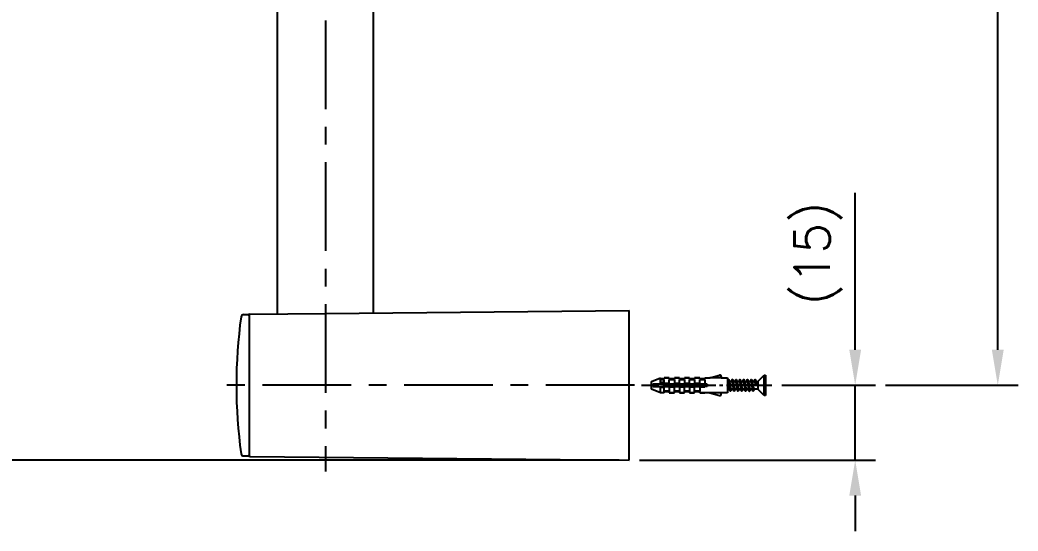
# Model space of a CAD drawing. Extents: x -5353 to -4933, y -5183 to -4589.
# Drawn here: x -5191.4 to -5092.8, y -5112.8 to -5062.4 of the extents above; entities that cross this region are included whole.
import ezdxf

# ---------------------------------------------------------------- set-up
doc = ezdxf.new("R2010")
doc.units = 0
doc.header["$LTSCALE"] = 7
doc.linetypes.add('CENTER', pattern=[2, 1.25, -0.25, 0.25, -0.25])
doc.layers.get('0').update_dxf_attribs({"color": 2, "linetype": 'CONTINUOUS'})
doc.layers.get('Defpoints').update_dxf_attribs({"linetype": 'CONTINUOUS'})
for name, color, linetype in [('DWG', 7, 'CONTINUOUS'), ('IGES_LEVEL_0_-_VISIBLE', 253, 'CONTINUOUS'), ('IGES_LEVEL_0_-_VISIBLETAN2', 253, 'CONTINUOUS'), ('PKE5012_DXF_CONTINUOUS_LINE', 7, 'CONTINUOUS'), ('PRC5007_DXF_AXIS', 7, 'CONTINUOUS'), ('PRC5007_DXF_CONTINUOUS_LINE', 7, 'CONTINUOUS'), ('PZE5062_DXF_AXIS', 7, 'CONTINUOUS'), ('PZE5062_DXF_CONTINUOUS_LINE', 7, 'CONTINUOUS')]:
    doc.layers.add(name, color=color, linetype=linetype)
doc.styles.add('DD', font='romans', dxfattribs={"bigfont": 'GHS.shx'})
doc.dimstyles.new('DWJ', dxfattribs={"dimscale": 0, "dimtxt": 3.5, "dimasz": 3.5, "dimexe": 2, "dimexo": 1, "dimgap": 1, "dimtad": 1, "dimdec": 4, "dimdsep": 46, "dimtxsty": 'DD', "dimcen": 3, "dimclrd": 2, "dimclre": 2, "dimclrt": 2, "dimadec": 3, "dimazin": 2, "dimtfac": 1, "dimtdec": 4, "dimtmove": 0, "dimatfit": 3, "dimfxl": 1, "dimtvp": 1, "dimtolj": 1, "dimtzin": 0, "dimlwd": -1, "dimlwe": -1, "dimarcsym": 0})

# ---------------------------------------------------------------- blocks, each defined once
blk = doc.blocks.new('*D4')
at = {"layer": 'Defpoints', "color": 0, "transparency": 16777216}
for p in [(-5215.272, -5030.829), (-5175.054, -5030.829), (-5131.208, -5105.829)]:
    blk.add_point(p, dxfattribs=at)
at = {"layer": 'DWG', "color": 2, "transparency": 16777216}
for p, q in [((-5176.054, -5030.829), (-5217.272, -5030.829)), ((-5215.272, -5102.329), (-5215.272, -5034.329)), ((-5132.208, -5105.829), (-5217.272, -5105.829))]:
    blk.add_line(p, q, dxfattribs=at)
for points in [[(-5215.855, -5034.329), (-5214.688, -5034.329), (-5215.272, -5030.829)], [(-5215.855, -5102.329), (-5214.688, -5102.329), (-5215.272, -5105.829)]]:
    blk.add_solid(points, dxfattribs=at)
at = {"layer": 'DWG', "color": 2, "transparency": 16777216, "insert": (-5218.022, -5068.329), "char_height": 3.5, "attachment_point": 5, "rotation": 90, "style": 'DD'}
blk.add_mtext('\\A1;150', dxfattribs=at)
blk = doc.blocks.new('*D5')
at = {"layer": 'Defpoints', "color": 0, "transparency": 16777216}
for p in [(-5249.201, -4755.579), (-5131.208, -4755.579), (-5131.208, -5105.829)]:
    blk.add_point(p, dxfattribs=at)
at = {"layer": 'DWG', "color": 2, "transparency": 16777216}
for p, q in [((-5132.208, -4755.579), (-5251.201, -4755.579)), ((-5249.201, -5102.329), (-5249.201, -4759.079)), ((-5132.208, -5105.829), (-5251.201, -5105.829))]:
    blk.add_line(p, q, dxfattribs=at)
for points in [[(-5249.784, -4759.079), (-5248.617, -4759.079), (-5249.201, -4755.579)], [(-5249.784, -5102.329), (-5248.617, -5102.329), (-5249.201, -5105.829)]]:
    blk.add_solid(points, dxfattribs=at)
at = {"layer": 'DWG', "color": 2, "transparency": 16777216, "insert": (-5251.951, -4928.885), "char_height": 3.5, "attachment_point": 5, "rotation": 90, "style": 'DD'}
blk.add_mtext('\\A1;700', dxfattribs=at)
blk = doc.blocks.new('*D7')
at = {"layer": 'Defpoints', "color": 0, "transparency": 16777216}
for p in [(-5117.132, -5098.454), (-5108.9, -5098.454), (-5131.208, -5105.829)]:
    blk.add_point(p, dxfattribs=at)
at = {"layer": 'DWG', "color": 2, "transparency": 16777216}
for p, q in [((-5108.9, -5094.954), (-5108.9, -5079.454)), ((-5116.132, -5098.454), (-5106.9, -5098.454)), ((-5108.9, -5105.829), (-5108.9, -5098.454)), ((-5130.208, -5105.829), (-5106.9, -5105.829)), ((-5108.9, -5109.329), (-5108.9, -5112.829))]:
    blk.add_line(p, q, dxfattribs=at)
for points in [[(-5109.483, -5094.954), (-5108.317, -5094.954), (-5108.9, -5098.454)], [(-5109.483, -5109.329), (-5108.317, -5109.329), (-5108.9, -5105.829)]]:
    blk.add_solid(points, dxfattribs=at)
at = {"layer": 'DWG', "color": 2, "transparency": 16777216, "insert": (-5112.567, -5085.454), "char_height": 3.5, "attachment_point": 5, "rotation": 90, "style": 'DD'}
blk.add_mtext('\\A1;(15)', dxfattribs=at)
blk = doc.blocks.new('*D9')
at = {"layer": 'Defpoints', "color": 0, "transparency": 16777216}
for p in [(-5111.445, -4762.954), (-5094.819, -4762.954), (-5106.9, -5098.454)]:
    blk.add_point(p, dxfattribs=at)
at = {"layer": 'DWG', "color": 2, "transparency": 16777216}
for p, q in [((-5110.445, -4762.954), (-5092.819, -4762.954)), ((-5094.819, -5094.954), (-5094.819, -4766.454)), ((-5105.9, -5098.454), (-5092.819, -5098.454))]:
    blk.add_line(p, q, dxfattribs=at)
for points in [[(-5095.402, -4766.454), (-5094.236, -4766.454), (-5094.819, -4762.954)], [(-5095.402, -5094.954), (-5094.236, -5094.954), (-5094.819, -5098.454)]]:
    blk.add_solid(points, dxfattribs=at)
at = {"layer": 'DWG', "color": 2, "transparency": 16777216, "insert": (-5098.486, -4930.704), "char_height": 3.5, "attachment_point": 5, "rotation": 90, "style": 'DD'}
blk.add_mtext('\\A1;(670)', dxfattribs=at)

msp = doc.modelspace()

# ---------------------------------------------------------------- linework, layer by layer
at = {"color": 1, "linetype": 'CENTER', "ltscale": 0.2}
msp.add_line((-5130.00711, -5098.45387), (-5117.13234, -5098.45387), dxfattribs=at)
at = {"layer": 'IGES_LEVEL_0_-_VISIBLE', "color": 0}
for p, q in [((-5129.00711, -5098.07887), (-5128.13211, -5097.70387)), ((-5129.00711, -5098.82887), (-5129.00711, -5098.07887)), ((-5128.13211, -5098.32887), (-5128.88211, -5098.32887)), ((-5128.88211, -5098.57887), (-5128.88211, -5098.32887)), ((-5128.13211, -5097.70387), (-5128.13211, -5097.82887)), ((-5128.13211, -5097.86645), (-5128.13211, -5097.82887)), ((-5127.75711, -5097.82887), (-5128.13211, -5097.82887)), ((-5128.13211, -5097.86645), (-5127.75711, -5097.86645)), ((-5128.13211, -5098.19192), (-5128.13211, -5097.86645)), ((-5128.13211, -5098.25272), (-5128.13211, -5098.19192)), ((-5127.75711, -5098.19192), (-5128.13211, -5098.19192)), ((-5128.13211, -5098.32887), (-5128.13211, -5098.25272)), ((-5128.13211, -5098.25272), (-5127.75711, -5098.25272)), ((-5127.75711, -5098.32887), (-5128.13211, -5098.32887)), ((-5127.75711, -5097.70386), (-5127.75711, -5097.82887)), ((-5127.75711, -5097.70387), (-5127.25711, -5097.70387)), ((-5127.25711, -5097.70455), (-5127.75711, -5097.70455)), ((-5127.75711, -5098.19192), (-5127.75711, -5097.86645)), ((-5127.75711, -5098.25272), (-5127.75711, -5098.19192)), ((-5127.75711, -5098.25272), (-5127.25711, -5098.25272)), ((-5127.75711, -5098.25272), (-5127.75711, -5098.32887)), ((-5127.25711, -5098.32887), (-5127.75711, -5098.32887)), ((-5127.46928, -5098.43403), (-5127.43767, -5098.32887)), ((-5127.33825, -5098.32887), (-5127.28804, -5098.39365)), ((-5127.31578, -5098.35991), (-5127.24454, -5098.32887)), ((-5127.25711, -5097.82887), (-5127.25711, -5097.70386)), ((-5126.75711, -5097.82887), (-5127.25711, -5097.82887)), ((-5127.25711, -5097.86645), (-5126.75711, -5097.86645)), ((-5127.25711, -5098.25272), (-5127.25711, -5097.86645)), ((-5127.25711, -5098.25272), (-5127.25711, -5098.32887)), ((-5126.75711, -5098.32887), (-5127.25711, -5098.32887)), ((-5126.92767, -5098.57887), (-5126.96197, -5098.32887)), ((-5126.85268, -5098.45387), (-5126.885, -5098.32887)), ((-5126.75711, -5097.70386), (-5126.75711, -5097.82887)), ((-5126.75711, -5097.70387), (-5126.25711, -5097.70387)), ((-5126.25711, -5097.70455), (-5126.75711, -5097.70455)), ((-5126.75711, -5097.86645), (-5126.75711, -5098.25272)), ((-5126.75711, -5098.25272), (-5126.25711, -5098.25272)), ((-5126.75711, -5098.25272), (-5126.75711, -5098.32887)), ((-5126.25711, -5098.32887), (-5126.75711, -5098.32887)), ((-5126.65223, -5098.32887), (-5126.60759, -5098.57887)), ((-5126.55576, -5098.57887), (-5126.58354, -5098.32887)), ((-5126.49045, -5098.32887), (-5126.44582, -5098.57887)), ((-5126.27495, -5098.32887), (-5126.25461, -5098.45387)), ((-5126.25711, -5097.82887), (-5126.25711, -5097.70386)), ((-5125.75711, -5097.82887), (-5126.25711, -5097.82887)), ((-5126.25711, -5097.86645), (-5125.75711, -5097.86645)), ((-5126.25711, -5098.25272), (-5126.25711, -5097.86645)), ((-5126.25711, -5098.25272), (-5126.25711, -5098.32887)), ((-5125.75711, -5098.32887), (-5126.25711, -5098.32887)), ((-5126.19461, -5098.45384), (-5126.20768, -5098.32887)), ((-5126.11317, -5098.32887), (-5126.09286, -5098.45387)), ((-5126.00711, -5098.45387), (-5126.00711, -5098.32887)), ((-5125.97587, -5098.32887), (-5125.97587, -5098.47741)), ((-5125.83266, -5098.32887), (-5125.80649, -5098.57887)), ((-5125.75711, -5097.70386), (-5125.75711, -5097.82887)), ((-5125.75711, -5097.70387), (-5125.25711, -5097.70387)), ((-5125.25711, -5097.70455), (-5125.75711, -5097.70455)), ((-5125.75711, -5097.86645), (-5125.75711, -5098.25272)), ((-5125.75711, -5098.25272), (-5125.25711, -5098.25272)), ((-5125.75711, -5098.25272), (-5125.75711, -5098.32887)), ((-5125.25711, -5098.32887), (-5125.75711, -5098.32887)), ((-5125.71786, -5098.45387), (-5125.73813, -5098.32887)), ((-5125.52488, -5098.32887), (-5125.50461, -5098.45387)), ((-5125.45771, -5098.32887), (-5125.43148, -5098.57887)), ((-5125.34286, -5098.45387), (-5125.36313, -5098.32887)), ((-5125.25711, -5097.82887), (-5125.25711, -5097.70386)), ((-5124.75711, -5097.82887), (-5125.25711, -5097.82887)), ((-5125.25711, -5097.86645), (-5124.75711, -5097.86645)), ((-5125.25711, -5098.25272), (-5125.25711, -5097.86645)), ((-5125.25711, -5098.25272), (-5125.25711, -5098.32887)), ((-5124.75711, -5098.32887), (-5125.25711, -5098.32887)), ((-5125.14989, -5098.32887), (-5125.12961, -5098.45387)), ((-5125.08269, -5098.32887), (-5125.05652, -5098.57887)), ((-5124.96786, -5098.45387), (-5124.98814, -5098.32887)), ((-5124.77487, -5098.32887), (-5124.75461, -5098.45385)), ((-5124.75711, -5097.70386), (-5124.75711, -5097.82887)), ((-5124.75711, -5097.70387), (-5124.25711, -5097.70387)), ((-5124.25711, -5097.70455), (-5124.75711, -5097.70455)), ((-5124.75711, -5097.86645), (-5124.75711, -5098.25272)), ((-5124.75711, -5098.25272), (-5124.25711, -5098.25272)), ((-5124.75711, -5098.25272), (-5124.75711, -5098.32887)), ((-5124.25711, -5098.32887), (-5124.75711, -5098.32887)), ((-5124.70768, -5098.32887), (-5124.69461, -5098.45361)), ((-5124.59286, -5098.45392), (-5124.61312, -5098.32887)), ((-5124.39988, -5098.32887), (-5124.37961, -5098.45387)), ((-5124.33265, -5098.32887), (-5124.30648, -5098.57887)), ((-5124.25711, -5097.82887), (-5124.25711, -5097.70386)), ((-5123.75711, -5097.82887), (-5124.25711, -5097.82887)), ((-5124.25711, -5097.86645), (-5123.75711, -5097.86645)), ((-5124.25711, -5098.25272), (-5124.25711, -5097.86645)), ((-5124.25711, -5098.25272), (-5124.25711, -5098.32887)), ((-5123.75711, -5098.32887), (-5124.25711, -5098.32887)), ((-5124.21786, -5098.45387), (-5124.23813, -5098.32887)), ((-5124.02488, -5098.32887), (-5124.00461, -5098.45387)), ((-5123.9577, -5098.32887), (-5123.93147, -5098.57887)), ((-5123.84286, -5098.45387), (-5123.86313, -5098.32887)), ((-5123.75711, -5097.70387), (-5123.20658, -5097.70387)), ((-5123.75711, -5097.82887), (-5123.75711, -5097.70387)), ((-5123.75711, -5097.86645), (-5123.75711, -5098.32887)), ((-5123.50711, -5098.32887), (-5123.75711, -5098.32887)), ((-5123.64989, -5098.32887), (-5123.62961, -5098.45387)), ((-5123.5827, -5098.32887), (-5123.55653, -5098.57887)), ((-5123.50711, -5098.32887), (-5123.50711, -5098.57887)), ((-5123.24573, -5097.71436), (-5122.28946, -5097.45813)), ((-5122.13211, -5097.71436), (-5123.24573, -5097.71436)), ((-5122.1321, -5097.57887), (-5122.13211, -5097.71436)), ((-5122.13211, -5097.70387), (-5121.50711, -5097.70387)), ((-5121.50711, -5097.70387), (-5121.50711, -5099.20387)), ((-5121.50711, -5098.07887), (-5121.47336, -5098.07887)), ((-5121.48798, -5098.07887), (-5121.43322, -5097.91064)), ((-5121.39947, -5097.89501), (-5121.29328, -5098.09672)), ((-5121.3028, -5098.07887), (-5121.09836, -5098.07887)), ((-5121.11286, -5098.07887), (-5121.058, -5097.91047)), ((-5121.02559, -5097.89272), (-5120.91865, -5098.09619)), ((-5120.92788, -5098.07887), (-5120.72336, -5098.07887)), ((-5120.73793, -5098.07887), (-5120.68337, -5097.91179)), ((-5120.65133, -5097.89076), (-5120.54374, -5098.09564)), ((-5120.55266, -5098.07887), (-5120.34836, -5098.07887)), ((-5120.36301, -5098.07887), (-5120.30838, -5097.9112)), ((-5120.19461, -5098.45387), (-5120.27612, -5097.89193)), ((-5120.27611, -5097.89171), (-5120.16827, -5098.09659)), ((-5120.17773, -5098.07887), (-5119.97336, -5098.07887)), ((-5119.98798, -5098.07887), (-5119.93322, -5097.91064)), ((-5119.89965, -5097.89467), (-5119.79328, -5098.09672)), ((-5119.8028, -5098.07887), (-5119.59836, -5098.07887)), ((-5119.61286, -5098.07887), (-5119.558, -5097.91047)), ((-5119.52553, -5097.89284), (-5119.41865, -5098.09619)), ((-5119.42788, -5098.07887), (-5119.22336, -5098.07887)), ((-5119.23793, -5098.07887), (-5119.18337, -5097.91179)), ((-5119.15136, -5097.89069), (-5119.04374, -5098.09564)), ((-5119.05266, -5098.07887), (-5118.84836, -5098.07887)), ((-5118.86301, -5098.07887), (-5118.80838, -5097.9112)), ((-5118.77611, -5097.89171), (-5118.66827, -5098.09659)), ((-5118.67773, -5098.07887), (-5118.50711, -5098.07887)), ((-5118.50711, -5098.07887), (-5117.88211, -5097.45387)), ((-5118.50711, -5098.07887), (-5118.50711, -5098.45387)), ((-5117.88211, -5097.45387), (-5117.75711, -5097.45387)), ((-5117.88211, -5099.45387), (-5117.88211, -5097.45387)), ((-5117.75711, -5097.45387), (-5117.75711, -5099.45387)), ((-5128.13211, -5099.20387), (-5129.00711, -5098.82887)), ((-5128.88211, -5098.57887), (-5128.13211, -5098.57887)), ((-5127.75711, -5098.57887), (-5128.13211, -5098.57887)), ((-5128.13211, -5098.65502), (-5128.13211, -5098.57887)), ((-5128.13211, -5098.65502), (-5127.75711, -5098.65502)), ((-5128.13211, -5099.20387), (-5128.13211, -5098.65502)), ((-5127.75711, -5099.20319), (-5128.13211, -5099.20319)), ((-5127.75711, -5099.20387), (-5128.13211, -5099.20387)), ((-5127.75711, -5098.57887), (-5127.25711, -5098.57887)), ((-5127.75711, -5098.65502), (-5127.75711, -5098.57887)), ((-5127.75711, -5099.0413), (-5127.75711, -5098.65502)), ((-5127.25711, -5099.0413), (-5127.75711, -5099.0413)), ((-5127.75711, -5099.07887), (-5127.25711, -5099.07887)), ((-5127.75711, -5099.20388), (-5127.75711, -5099.07887)), ((-5127.50711, -5098.45387), (-5127.46928, -5098.43402)), ((-5127.32094, -5098.54551), (-5127.50711, -5098.45387)), ((-5127.50678, -5098.45388), (-5127.37854, -5098.45387)), ((-5127.37496, -5098.45805), (-5127.50678, -5098.45388)), ((-5127.37854, -5098.45387), (-5127.35512, -5098.48418)), ((-5127.35512, -5098.48418), (-5127.35334, -5098.48669)), ((-5127.24927, -5098.45387), (-5127.28803, -5098.39364)), ((-5127.25711, -5098.57887), (-5126.75711, -5098.57887)), ((-5127.25711, -5098.57887), (-5127.25711, -5098.65502)), ((-5126.75711, -5098.65502), (-5127.25711, -5098.65502)), ((-5127.25711, -5098.65502), (-5127.25711, -5099.0413)), ((-5127.25711, -5099.07887), (-5127.25711, -5099.20388)), ((-5127.25711, -5099.20319), (-5126.75711, -5099.20319)), ((-5126.75711, -5099.20387), (-5127.25711, -5099.20387)), ((-5127.24927, -5098.45387), (-5127.00463, -5098.45387)), ((-5127.00129, -5098.46744), (-5127.24523, -5098.4617)), ((-5126.85268, -5098.45387), (-5126.62965, -5098.45387)), ((-5126.82265, -5098.57887), (-5126.85268, -5098.45387)), ((-5126.62621, -5098.47361), (-5126.84877, -5098.47032)), ((-5126.75711, -5098.57887), (-5126.25711, -5098.57887)), ((-5126.75711, -5098.65502), (-5126.75711, -5098.57887)), ((-5126.75711, -5099.0413), (-5126.75711, -5098.65502)), ((-5126.25711, -5099.0413), (-5126.75711, -5099.0413)), ((-5126.75711, -5099.07887), (-5126.25711, -5099.07887)), ((-5126.75711, -5099.20388), (-5126.75711, -5099.07887)), ((-5126.46787, -5098.45387), (-5126.25461, -5098.45387)), ((-5126.25095, -5098.47683), (-5126.46413, -5098.47535)), ((-5126.25711, -5098.57887), (-5125.75711, -5098.57887)), ((-5126.25711, -5098.57887), (-5126.25711, -5098.65502)), ((-5125.75711, -5098.65502), (-5126.25711, -5098.65502)), ((-5126.25711, -5098.65502), (-5126.25711, -5099.0413)), ((-5126.25711, -5099.07887), (-5126.25711, -5099.20388)), ((-5126.25711, -5099.20319), (-5125.75711, -5099.20319)), ((-5125.75711, -5099.20387), (-5126.25711, -5099.20387)), ((-5126.23433, -5098.57887), (-5126.25461, -5098.45387)), ((-5126.19461, -5098.45384), (-5126.18151, -5098.57887)), ((-5126.09286, -5098.45389), (-5126.07254, -5098.57887)), ((-5126.09283, -5098.45387), (-5126.00711, -5098.45387)), ((-5125.97587, -5098.47741), (-5126.08912, -5098.47735)), ((-5125.75711, -5098.57887), (-5125.25711, -5098.57887)), ((-5125.75711, -5098.65502), (-5125.75711, -5098.57887)), ((-5125.75711, -5099.0413), (-5125.75711, -5098.65502)), ((-5125.25711, -5099.0413), (-5125.75711, -5099.0413)), ((-5125.75711, -5099.07887), (-5125.25711, -5099.07887)), ((-5125.75711, -5099.20388), (-5125.75711, -5099.07887)), ((-5125.69757, -5098.57887), (-5125.71786, -5098.45387)), ((-5125.50461, -5098.45387), (-5125.48432, -5098.57887)), ((-5125.32257, -5098.57887), (-5125.34286, -5098.45387)), ((-5125.25711, -5098.57887), (-5124.75711, -5098.57887)), ((-5125.25711, -5098.57887), (-5125.25711, -5098.65502)), ((-5124.75711, -5098.65502), (-5125.25711, -5098.65502)), ((-5125.25711, -5098.65502), (-5125.25711, -5099.0413)), ((-5125.25711, -5099.07887), (-5125.25711, -5099.20388)), ((-5125.25711, -5099.20319), (-5124.75711, -5099.20319)), ((-5124.75711, -5099.20387), (-5125.25711, -5099.20387)), ((-5125.12961, -5098.45387), (-5125.10932, -5098.57887)), ((-5124.94757, -5098.57887), (-5124.96786, -5098.45387)), ((-5124.75711, -5098.57887), (-5124.25711, -5098.57887)), ((-5124.75711, -5098.65502), (-5124.75711, -5098.57887)), ((-5124.75711, -5099.0413), (-5124.75711, -5098.65502)), ((-5124.25711, -5099.0413), (-5124.75711, -5099.0413)), ((-5124.75711, -5099.07887), (-5124.25711, -5099.07887)), ((-5124.75711, -5099.20388), (-5124.75711, -5099.07887)), ((-5124.75461, -5098.45385), (-5124.73433, -5098.57887)), ((-5124.69461, -5098.45361), (-5124.68148, -5098.57887)), ((-5124.5726, -5098.57887), (-5124.59286, -5098.45392)), ((-5124.37961, -5098.45387), (-5124.35932, -5098.57887)), ((-5124.25711, -5098.57887), (-5123.75711, -5098.57887)), ((-5124.25711, -5098.57887), (-5124.25711, -5098.65502)), ((-5123.75711, -5098.65502), (-5124.25711, -5098.65502)), ((-5124.25711, -5098.65502), (-5124.25711, -5099.0413)), ((-5124.25711, -5099.20387), (-5124.25711, -5099.07887)), ((-5124.25711, -5099.20319), (-5123.75711, -5099.20319)), ((-5123.20658, -5099.20387), (-5124.25711, -5099.20387)), ((-5124.19757, -5098.57887), (-5124.21786, -5098.45387)), ((-5124.00461, -5098.45387), (-5123.98432, -5098.57887)), ((-5123.82257, -5098.57887), (-5123.84286, -5098.45387)), ((-5123.50711, -5098.57887), (-5123.75711, -5098.57887)), ((-5123.75711, -5098.57887), (-5123.75711, -5098.65502)), ((-5123.62961, -5098.45387), (-5123.60932, -5098.57887)), ((-5123.24573, -5099.19338), (-5122.28946, -5099.44961)), ((-5122.13211, -5099.19338), (-5123.24573, -5099.19338)), ((-5122.1321, -5099.32887), (-5122.13211, -5099.19338)), ((-5121.50711, -5099.20387), (-5122.13211, -5099.20387)), ((-5121.4992, -5098.82887), (-5121.50711, -5098.82551)), ((-5121.30015, -5098.82887), (-5121.49911, -5098.82887)), ((-5121.24966, -5098.98449), (-5121.31475, -5098.78544)), ((-5121.11534, -5098.82887), (-5121.21392, -5099.0164)), ((-5120.9251, -5098.82887), (-5121.12411, -5098.82887)), ((-5120.87456, -5098.98429), (-5120.94009, -5098.7844)), ((-5120.74023, -5098.82887), (-5120.8391, -5099.01732)), ((-5120.55024, -5098.82887), (-5120.74911, -5098.82887)), ((-5120.4995, -5098.98487), (-5120.56504, -5098.78493)), ((-5120.36502, -5098.82887), (-5120.4636, -5099.01635)), ((-5120.17526, -5098.82887), (-5120.37411, -5098.82887)), ((-5120.19461, -5098.45387), (-5120.12096, -5098.9959)), ((-5120.12462, -5098.98468), (-5120.18988, -5098.7854)), ((-5119.99005, -5098.82887), (-5120.08858, -5099.01614)), ((-5119.80015, -5098.82887), (-5119.99911, -5098.82887)), ((-5119.74966, -5098.98451), (-5119.81475, -5098.78544)), ((-5119.61534, -5098.82887), (-5119.71392, -5099.0164)), ((-5119.4251, -5098.82887), (-5119.62411, -5098.82887)), ((-5119.37457, -5098.98426), (-5119.44009, -5098.7844)), ((-5119.24023, -5098.82887), (-5119.3391, -5099.01732)), ((-5119.05024, -5098.82887), (-5119.24911, -5098.82887)), ((-5118.99952, -5098.98479), (-5119.06504, -5098.78493)), ((-5118.86502, -5098.82887), (-5118.9636, -5099.01635)), ((-5118.50711, -5098.82887), (-5118.87411, -5098.82887)), ((-5118.75461, -5098.45387), (-5118.69461, -5098.45374)), ((-5118.59286, -5098.45387), (-5118.75461, -5098.45387)), ((-5118.69461, -5098.45374), (-5118.59286, -5098.45387)), ((-5118.50711, -5098.45387), (-5118.50711, -5098.82887)), ((-5117.88211, -5099.45387), (-5118.50711, -5098.82887)), ((-5117.75711, -5099.45387), (-5117.88211, -5099.45387))]:
    msp.add_line(p, q, dxfattribs=at)
for points in [[(-5127.29167, -5098.57887), (-5127.30075, -5098.5382), (-5127.33889, -5098.37459), (-5127.35207, -5098.32887)], [(-5127.0392, -5098.32887), (-5127.01124, -5098.42746), (-5126.97685, -5098.56677), (-5126.97373, -5098.57887)], [(-5125.89989, -5098.32887), (-5125.88899, -5098.39516), (-5125.85933, -5098.57887)], [(-5121.47336, -5098.07887), (-5121.47301, -5098.07888), (-5121.47154, -5098.07905), (-5121.47007, -5098.07944), (-5121.46861, -5098.08005), (-5121.46715, -5098.08088), (-5121.4657, -5098.08193), (-5121.46425, -5098.08321), (-5121.46135, -5098.08639), (-5121.45847, -5098.09043), (-5121.45559, -5098.09532), (-5121.44985, -5098.10755), (-5121.42673, -5098.18766), (-5121.37961, -5098.45387)], [(-5121.24549, -5098.99745), (-5121.28328, -5098.78223), (-5121.38993, -5097.92285), (-5121.39493, -5097.90641), (-5121.4017, -5097.89065), (-5121.40426, -5097.88629), (-5121.40577, -5097.88426), (-5121.40752, -5097.88241), (-5121.40858, -5097.8815), (-5121.40972, -5097.88071), (-5121.41155, -5097.87989), (-5121.41218, -5097.87974), (-5121.41309, -5097.87965), (-5121.41402, -5097.87969), (-5121.41495, -5097.87986), (-5121.41587, -5097.88013), (-5121.41677, -5097.88051), (-5121.41765, -5097.88097), (-5121.41928, -5097.88209), (-5121.42108, -5097.88382), (-5121.42258, -5097.88579), (-5121.42503, -5097.89014), (-5121.43091, -5097.90361), (-5121.43797, -5097.92712), (-5121.46513, -5098.0824)], [(-5121.21786, -5098.45387), (-5121.26498, -5098.18766), (-5121.29323, -5098.09646)], [(-5121.09836, -5098.07887), (-5121.09687, -5098.07899), (-5121.09538, -5098.07933), (-5121.0939, -5098.07991), (-5121.09242, -5098.08071), (-5121.09095, -5098.08174), (-5121.08948, -5098.08299), (-5121.08655, -5098.08616), (-5121.08363, -5098.0902), (-5121.08071, -5098.09511), (-5121.0749, -5098.10746), (-5121.05146, -5098.18889), (-5121.00461, -5098.45387)], [(-5120.87066, -5098.99654), (-5120.90709, -5098.79163), (-5120.99855, -5098.00254), (-5121.01736, -5097.91529), (-5121.02143, -5097.90273), (-5121.0266, -5097.89056), (-5121.02961, -5097.88539), (-5121.03149, -5097.8831), (-5121.03256, -5097.88206), (-5121.03375, -5097.88112), (-5121.03508, -5097.88028), (-5121.03721, -5097.87939), (-5121.03865, -5097.87915), (-5121.03937, -5097.87917), (-5121.04019, -5097.87932), (-5121.04099, -5097.87959), (-5121.04176, -5097.87998), (-5121.04252, -5097.88045), (-5121.04394, -5097.88162), (-5121.04525, -5097.88296), (-5121.04704, -5097.88519), (-5121.04857, -5097.88753), (-5121.05112, -5097.89244), (-5121.05802, -5097.91047)], [(-5120.84286, -5098.45387), (-5120.88971, -5098.18889), (-5120.91863, -5098.09572)], [(-5120.7234, -5098.07887), (-5120.7219, -5098.07898), (-5120.72041, -5098.07933), (-5120.71892, -5098.07991), (-5120.71743, -5098.08072), (-5120.71595, -5098.08176), (-5120.71446, -5098.08303), (-5120.71151, -5098.08625), (-5120.70856, -5098.09036), (-5120.70561, -5098.09535), (-5120.69973, -5098.10792), (-5120.67604, -5098.19074), (-5120.62961, -5098.45387)], [(-5120.65137, -5097.89076), (-5120.66336, -5097.87958), (-5120.68335, -5097.9118)], [(-5120.46353, -5099.01638), (-5120.46744, -5099.02271), (-5120.46906, -5099.0246), (-5120.47028, -5099.02577), (-5120.47233, -5099.02721), (-5120.47382, -5099.02782), (-5120.47521, -5099.02803), (-5120.47582, -5099.02803), (-5120.47704, -5099.02785), (-5120.47825, -5099.02749), (-5120.47939, -5099.02698), (-5120.4803, -5099.02644), (-5120.48114, -5099.02581), (-5120.48265, -5099.02436), (-5120.48518, -5099.02095), (-5120.49055, -5099.01088), (-5120.49463, -5099.00023), (-5120.50396, -5098.96594), (-5120.64163, -5097.91704), (-5120.64591, -5097.90368), (-5120.65136, -5097.89076)], [(-5120.46786, -5098.45387), (-5120.51429, -5098.19074), (-5120.54371, -5098.09562)], [(-5120.3477, -5098.07887), (-5120.34624, -5098.07908), (-5120.34479, -5098.07951), (-5120.34334, -5098.08015), (-5120.3419, -5098.08101), (-5120.34046, -5098.08209), (-5120.33902, -5098.08338), (-5120.33616, -5098.08659), (-5120.33045, -5098.09551), (-5120.32477, -5098.10768), (-5120.30186, -5098.18696), (-5120.25461, -5098.45383)], [(-5120.27621, -5097.89176), (-5120.28836, -5097.88011), (-5120.30832, -5097.91122)], [(-5120.09286, -5098.45387), (-5120.14013, -5098.18699), (-5120.17069, -5098.09207)], [(-5119.97336, -5098.07887), (-5119.97301, -5098.07888), (-5119.97154, -5098.07905), (-5119.97007, -5098.07944), (-5119.96861, -5098.08005), (-5119.96715, -5098.08088), (-5119.9657, -5098.08193), (-5119.96425, -5098.08321), (-5119.96135, -5098.08639), (-5119.95847, -5098.09043), (-5119.95559, -5098.09532), (-5119.94985, -5098.10755), (-5119.92673, -5098.18766), (-5119.87961, -5098.45387)], [(-5119.93327, -5097.91063), (-5119.9272, -5097.89462), (-5119.92434, -5097.88872), (-5119.92256, -5097.88594), (-5119.92035, -5097.88331), (-5119.91896, -5097.882), (-5119.91746, -5097.88087), (-5119.91668, -5097.88041), (-5119.91588, -5097.88003), (-5119.91426, -5097.87962), (-5119.91339, -5097.87962), (-5119.91252, -5097.87975), (-5119.91167, -5097.88001), (-5119.91083, -5097.88038), (-5119.9092, -5097.88138), (-5119.90767, -5097.8826), (-5119.90601, -5097.88422), (-5119.90451, -5097.88597), (-5119.90196, -5097.88975), (-5119.89805, -5097.89807), (-5119.88766, -5097.93197), (-5119.76335, -5098.91805), (-5119.74548, -5098.99751)], [(-5119.71786, -5098.45387), (-5119.76498, -5098.18766), (-5119.79323, -5098.09646)], [(-5119.59836, -5098.07887), (-5119.59687, -5098.07899), (-5119.59538, -5098.07933), (-5119.5939, -5098.07991), (-5119.59242, -5098.08071), (-5119.59095, -5098.08174), (-5119.58948, -5098.08299), (-5119.58655, -5098.08616), (-5119.58363, -5098.0902), (-5119.58071, -5098.09511), (-5119.5749, -5098.10746), (-5119.55146, -5098.18889), (-5119.50461, -5098.45387)], [(-5119.55802, -5097.91047), (-5119.55115, -5097.89246), (-5119.54852, -5097.88749), (-5119.54697, -5097.88513), (-5119.54519, -5097.88291), (-5119.54392, -5097.8816), (-5119.54255, -5097.88047), (-5119.54182, -5097.88002), (-5119.54028, -5097.87939), (-5119.53877, -5097.87924), (-5119.53731, -5097.87947), (-5119.53658, -5097.8797), (-5119.53514, -5097.88034), (-5119.53377, -5097.88115), (-5119.53203, -5097.88249), (-5119.5305, -5097.88402), (-5119.52916, -5097.88569), (-5119.52798, -5097.8875), (-5119.52431, -5097.89548), (-5119.51256, -5097.9324), (-5119.37663, -5098.97517), (-5119.36496, -5099.01206), (-5119.36196, -5099.0184), (-5119.36008, -5099.02142), (-5119.35782, -5099.02428), (-5119.35624, -5099.02588), (-5119.35452, -5099.02723), (-5119.35362, -5099.02776), (-5119.3527, -5099.02817), (-5119.35128, -5099.0285), (-5119.35004, -5099.02847), (-5119.34852, -5099.02805), (-5119.34778, -5099.02771), (-5119.34634, -5099.02682), (-5119.34502, -5099.02574), (-5119.34325, -5099.02384), (-5119.33914, -5099.0173)], [(-5119.34286, -5098.45387), (-5119.38971, -5098.18889), (-5119.41863, -5098.09572)], [(-5119.2234, -5098.07887), (-5119.2219, -5098.07898), (-5119.22041, -5098.07933), (-5119.21892, -5098.07991), (-5119.21743, -5098.08072), (-5119.21595, -5098.08176), (-5119.21446, -5098.08303), (-5119.21151, -5098.08625), (-5119.20856, -5098.09036), (-5119.20561, -5098.09535), (-5119.19973, -5098.10792), (-5119.17604, -5098.19074), (-5119.12961, -5098.45387)], [(-5119.18337, -5097.91179), (-5119.16336, -5097.87952), (-5119.15164, -5097.89018)], [(-5119.15136, -5097.89071), (-5119.14591, -5097.90362), (-5119.13177, -5097.95865), (-5119.00287, -5098.9709), (-5118.99727, -5098.99185), (-5118.98988, -5099.01215), (-5118.98689, -5099.01829), (-5118.98505, -5099.0212), (-5118.98287, -5099.02395), (-5118.98156, -5099.02528), (-5118.98015, -5099.02645), (-5118.9794, -5099.02694), (-5118.97862, -5099.02734), (-5118.97782, -5099.02765), (-5118.977, -5099.02785), (-5118.97614, -5099.02793), (-5118.97527, -5099.0279), (-5118.97439, -5099.02776), (-5118.97352, -5099.02752), (-5118.97266, -5099.02718), (-5118.97183, -5099.02677), (-5118.97028, -5099.02575), (-5118.96919, -5099.02479), (-5118.96822, -5099.02372), (-5118.96357, -5099.01636)], [(-5118.96786, -5098.45387), (-5119.01429, -5098.19074), (-5119.04371, -5098.09562)], [(-5118.84836, -5098.07887), (-5118.8483, -5098.07887), (-5118.84683, -5098.07899), (-5118.84536, -5098.07934), (-5118.84389, -5098.07991), (-5118.84243, -5098.0807), (-5118.84097, -5098.08172), (-5118.83951, -5098.08295), (-5118.83661, -5098.08607), (-5118.83371, -5098.09005), (-5118.83083, -5098.09487), (-5118.82507, -5098.10701), (-5118.80188, -5098.18699), (-5118.75461, -5098.45387)], [(-5118.80835, -5097.91121), (-5118.80226, -5097.89518), (-5118.79936, -5097.88925), (-5118.79757, -5097.88645), (-5118.79536, -5097.88379), (-5118.79398, -5097.88246), (-5118.79247, -5097.88129), (-5118.79169, -5097.88081), (-5118.79089, -5097.88043), (-5118.79008, -5097.88015), (-5118.78927, -5097.87999), (-5118.7884, -5097.87998), (-5118.78754, -5097.8801), (-5118.78668, -5097.88034), (-5118.78583, -5097.8807), (-5118.7842, -5097.88166), (-5118.78267, -5097.88285), (-5118.78099, -5097.88444), (-5118.7795, -5097.88615), (-5118.77695, -5097.8899), (-5118.77307, -5097.89818), (-5118.76384, -5097.9275), (-5118.69461, -5098.45374)], [(-5118.59286, -5098.45387), (-5118.64013, -5098.18699), (-5118.67069, -5098.09207)], [(-5127.46928, -5098.43403), (-5127.42495, -5098.4231), (-5127.38158, -5098.45052), (-5127.37854, -5098.45387)], [(-5127.18561, -5098.57887), (-5127.19699, -5098.55918), (-5127.24927, -5098.45387)], [(-5121.37961, -5098.45387), (-5121.33315, -5098.71718), (-5121.31474, -5098.78582)], [(-5121.21392, -5099.01625), (-5121.22586, -5099.02808), (-5121.24545, -5098.9976)], [(-5121.12409, -5098.82887), (-5121.12558, -5098.82876), (-5121.12708, -5098.82841), (-5121.12857, -5098.82783), (-5121.13005, -5098.82701), (-5121.13154, -5098.82597), (-5121.13302, -5098.8247), (-5121.13598, -5098.82149), (-5121.13892, -5098.81738), (-5121.14187, -5098.8124), (-5121.14775, -5098.79985), (-5121.1714, -5098.71718), (-5121.21786, -5098.45387)], [(-5121.00461, -5098.45387), (-5120.95781, -5098.71871), (-5120.9401, -5098.78474)], [(-5120.83912, -5099.01731), (-5120.85086, -5099.02856), (-5120.87065, -5098.99655)], [(-5120.74911, -5098.82887), (-5120.75059, -5098.82876), (-5120.75207, -5098.82841), (-5120.75355, -5098.82784), (-5120.75503, -5098.82703), (-5120.7565, -5098.826), (-5120.75797, -5098.82475), (-5120.7609, -5098.82158), (-5120.76383, -5098.81753), (-5120.76675, -5098.81262), (-5120.77258, -5098.80025), (-5120.79606, -5098.71871), (-5120.84286, -5098.45387)], [(-5120.62961, -5098.45387), (-5120.58248, -5098.72018), (-5120.56504, -5098.78493)], [(-5120.37441, -5098.82887), (-5120.37587, -5098.82871), (-5120.37733, -5098.82833), (-5120.37879, -5098.82772), (-5120.38025, -5098.82689), (-5120.3817, -5098.82585), (-5120.38315, -5098.82458), (-5120.38604, -5098.8214), (-5120.38893, -5098.81737), (-5120.39181, -5098.8125), (-5120.39757, -5098.80028), (-5120.42073, -5098.72018), (-5120.46786, -5098.45387)], [(-5120.25461, -5098.45383), (-5120.20732, -5098.72092), (-5120.18989, -5098.7854)], [(-5120.12089, -5098.99611), (-5120.10086, -5099.02762), (-5120.08867, -5099.01609)], [(-5119.9992, -5098.82887), (-5120.00066, -5098.82875), (-5120.00213, -5098.82839), (-5120.00358, -5098.82782), (-5120.00504, -5098.82702), (-5120.00649, -5098.82601), (-5120.00795, -5098.82477), (-5120.01084, -5098.82165), (-5120.01373, -5098.81768), (-5120.01662, -5098.81286), (-5120.02237, -5098.80074), (-5120.04555, -5098.72096), (-5120.09286, -5098.45387)], [(-5119.87961, -5098.45387), (-5119.83315, -5098.71718), (-5119.81474, -5098.78582)], [(-5119.74546, -5098.9976), (-5119.72586, -5099.02809), (-5119.71397, -5099.01637)], [(-5119.62409, -5098.82887), (-5119.62558, -5098.82876), (-5119.62708, -5098.82841), (-5119.62857, -5098.82783), (-5119.63005, -5098.82701), (-5119.63154, -5098.82597), (-5119.63302, -5098.8247), (-5119.63598, -5098.82149), (-5119.63892, -5098.81738), (-5119.64187, -5098.8124), (-5119.64775, -5098.79985), (-5119.6714, -5098.71718), (-5119.71786, -5098.45387)], [(-5119.50461, -5098.45387), (-5119.45781, -5098.71871), (-5119.4401, -5098.78474)], [(-5119.24911, -5098.82887), (-5119.25059, -5098.82876), (-5119.25207, -5098.82841), (-5119.25355, -5098.82784), (-5119.25503, -5098.82703), (-5119.2565, -5098.826), (-5119.25797, -5098.82475), (-5119.2609, -5098.82158), (-5119.26383, -5098.81753), (-5119.26675, -5098.81262), (-5119.27258, -5098.80025), (-5119.29606, -5098.71871), (-5119.34286, -5098.45387)], [(-5119.12961, -5098.45387), (-5119.08248, -5098.72018), (-5119.06504, -5098.78493)], [(-5118.87441, -5098.82887), (-5118.87587, -5098.82871), (-5118.87733, -5098.82833), (-5118.87879, -5098.82772), (-5118.88025, -5098.82689), (-5118.8817, -5098.82585), (-5118.88315, -5098.82458), (-5118.88604, -5098.8214), (-5118.88893, -5098.81737), (-5118.89181, -5098.8125), (-5118.89757, -5098.80028), (-5118.92073, -5098.72018), (-5118.96786, -5098.45387)]]:
    msp.add_lwpolyline(points, dxfattribs=at)
for centre, radius, start, end in [((-5122.25711, -5097.57888), 0.125, 0.0017262, 105.0004585), ((-5122.25711, -5099.32887), 0.12501, 254.9997579, 359.9969895)]:
    msp.add_arc(centre, radius, start, end, dxfattribs=at)
at = {"layer": 'IGES_LEVEL_0_-_VISIBLETAN2', "color": 0}
for p, q in [((-5126.25461, -5098.45387), (-5126.19461, -5098.45384)), ((-5126.09286, -5098.45389), (-5126.25461, -5098.45387)), ((-5126.09286, -5098.45389), (-5126.19461, -5098.45384)), ((-5126.00711, -5098.57887), (-5126.00711, -5098.45387)), ((-5125.50461, -5098.45387), (-5125.71786, -5098.45387)), ((-5125.12961, -5098.45387), (-5125.34286, -5098.45387)), ((-5124.75461, -5098.45385), (-5124.96786, -5098.45387)), ((-5124.75461, -5098.45385), (-5124.69461, -5098.45361)), ((-5124.7546, -5098.45387), (-5124.59286, -5098.45387)), ((-5124.59286, -5098.45392), (-5124.69461, -5098.45361)), ((-5124.37961, -5098.45387), (-5124.59286, -5098.45392)), ((-5124.00461, -5098.45387), (-5124.21786, -5098.45387)), ((-5123.62961, -5098.45387), (-5123.84286, -5098.45387)), ((-5121.37961, -5098.45387), (-5121.50711, -5098.45387)), ((-5121.00461, -5098.45387), (-5121.21786, -5098.45387)), ((-5120.62961, -5098.45387), (-5120.84286, -5098.45387)), ((-5120.25461, -5098.45383), (-5120.46786, -5098.45387)), ((-5120.25461, -5098.45383), (-5120.19461, -5098.45387)), ((-5120.2546, -5098.45387), (-5120.09286, -5098.45387)), ((-5120.19461, -5098.45387), (-5120.09286, -5098.45387)), ((-5119.87961, -5098.45387), (-5120.09286, -5098.45387)), ((-5119.50461, -5098.45387), (-5119.71786, -5098.45387)), ((-5119.12961, -5098.45387), (-5119.34286, -5098.45387)), ((-5118.75461, -5098.45387), (-5118.96786, -5098.45387)), ((-5118.50711, -5098.45387), (-5118.59286, -5098.45387))]:
    msp.add_line(p, q, dxfattribs=at)
at = {"layer": 'PKE5012_DXF_CONTINUOUS_LINE', "color": 7, "linetype": 'Continuous'}
for p, q in [((-5169.29422, -5091.47887), (-5168.8579, -5091.47887)), ((-5169.29422, -5105.42887), (-5168.8579, -5105.42887))]:
    msp.add_line(p, q, dxfattribs=at)
for centre, radius, start, end in [((-5169.29422, -5091.72887), 0.25, 89.9999999, 172.1115484), ((-5168.85789, -5091.57886), 0.09998, 7.6989017, 90.0025932), ((-5120.7579, -5098.45387), 49.25, 172.1115484, 187.8884516), ((-5168.85741, -5091.57892), 0.09951, 0.0259385, 7.7716059), ((-5169.29422, -5105.17887), 0.25, 187.8884516, 270.0000001), ((-5168.85789, -5105.32889), 0.09998, 269.9974066, 352.3010984), ((-5168.85741, -5105.32883), 0.09951, 352.2283941, 359.9740615)]:
    msp.add_arc(centre, radius, start, end, dxfattribs=at)
at = {"layer": 'PRC5007_DXF_AXIS', "color": 2, "linetype": 'CENTER'}
msp.add_line((-5161.2079, -4754.45387), (-5161.2079, -5106.95387), dxfattribs=at)
at = {"layer": 'PRC5007_DXF_CONTINUOUS_LINE', "color": 7, "linetype": 'Continuous'}
for p, q in [((-5165.9579, -5091.41911), (-5165.9579, -5030.82887)), ((-5156.4579, -5091.3261), (-5156.4579, -5030.82887))]:
    msp.add_line(p, q, dxfattribs=at)
at = {"layer": 'PZE5062_DXF_AXIS', "color": 2, "linetype": 'CENTER'}
msp.add_line((-5130.68457, -5098.45387), (-5172.16761, -5098.45387), dxfattribs=at)
at = {"layer": 'PZE5062_DXF_CONTINUOUS_LINE', "color": 7, "linetype": 'Continuous'}
for p, q in [((-5168.65887, -5091.44556), (-5161.2079, -5091.37261)), ((-5161.2079, -5091.37261), (-5131.2079, -5091.07887)), ((-5131.2079, -5105.82887), (-5131.2079, -5091.07887)), ((-5168.7579, -5091.54556), (-5168.7579, -5105.36219)), ((-5168.65887, -5105.46219), (-5131.2079, -5105.82887))]:
    msp.add_line(p, q, dxfattribs=at)
for centre, start, end in [((-5168.6579, -5091.54556), 90.5609721, 180), ((-5168.6579, -5105.36219), 180, 269.4390279)]:
    msp.add_arc(centre, 0.1, start, end, dxfattribs=at)

# ---------------------------------------------------------------- dimensions: what is measured, and where the dimension line sits
at = {"layer": 'DWG'}
dim = msp.add_linear_dim(base=(-5249.20064, -4755.57887), p1=(-5131.2079, -5105.82887), p2=(-5131.2079, -4755.57887), angle=90, text='700', dimstyle='DWJ', override={"dimscale": 1}, dxfattribs=at)
dim.commit()
dim.dimension.update_dxf_attribs({"geometry": '*D5', "text_midpoint": (-5249.20064, -4928.88465), "dimtype": 128})
for base, p1, p2, text, picture, middle in [((-5094.81911, -4762.95387), (-5106.89984, -5098.45387), (-5111.44479, -4762.95387), '(670)', '*D9', (-5098.48578, -4930.70387)), ((-5215.27158, -5030.82887), (-5131.2079, -5105.82887), (-5175.05437, -5030.82887), '150', '*D4', (-5218.02158, -5068.32887)), ((-5108.89984, -5098.45387), (-5131.2079, -5105.82887), (-5117.13234, -5098.45387), '(15)', '*D7', (-5112.5665, -5085.45387))]:
    dim = msp.add_linear_dim(base=base, p1=p1, p2=p2, angle=90, text=text, dimstyle='DWJ', override={"dimscale": 1}, dxfattribs=at)
    dim.commit()
    dim.dimension.update_dxf_attribs({"geometry": picture, "text_midpoint": middle})

doc.saveas('drawing.dxf')
